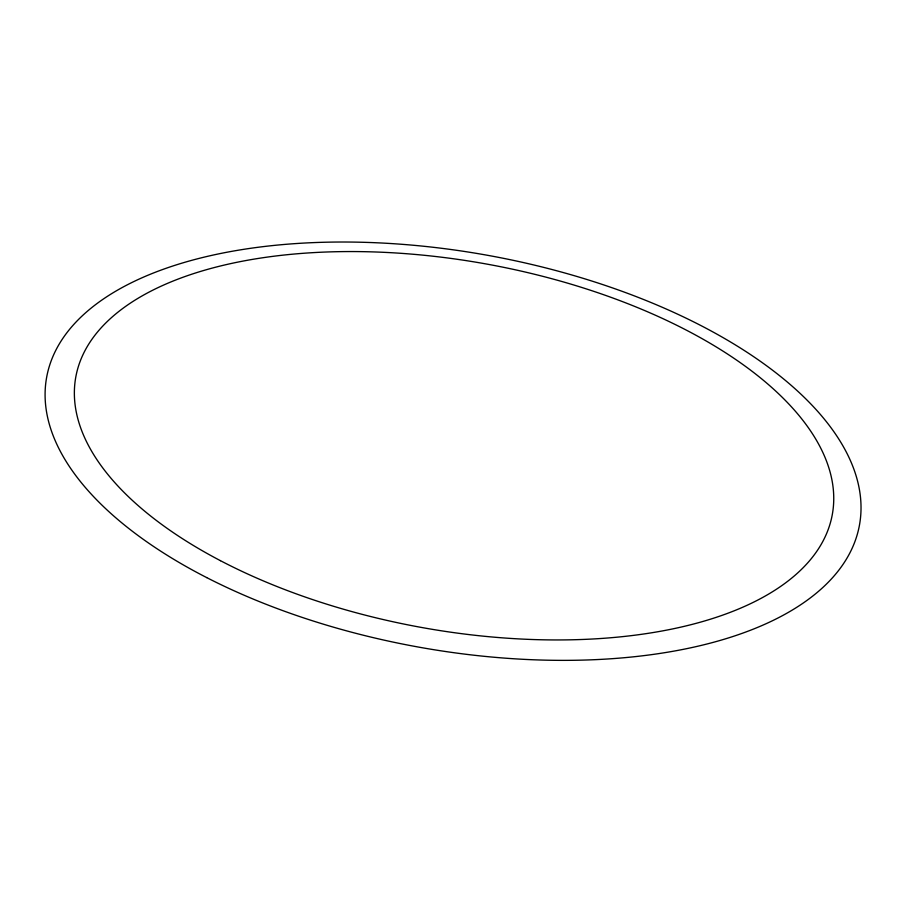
<?xml version="1.0" encoding="UTF-8"?>
<svg xmlns="http://www.w3.org/2000/svg" width="903" height="903" viewBox="0 0 903 903"><rect width="100%" height="100%" fill="white"/><g stroke="black" fill="none" stroke-linecap="round" stroke-linejoin="round"><path stroke-width="1.35" d="M206.652 577.57A413.077 198.908 10.3 0 0 857.85 532.352A413.077 198.908 10.3 0 0 294.671 243.652A413.077 198.908 10.3 0 0 206.652 577.57M220.456 560.684A384.452 184.596 10.3 0 0 830.083 523.842A384.452 184.596 10.3 0 0 311.614 252.727A384.452 184.596 10.3 0 0 220.456 560.684"/></g></svg>
